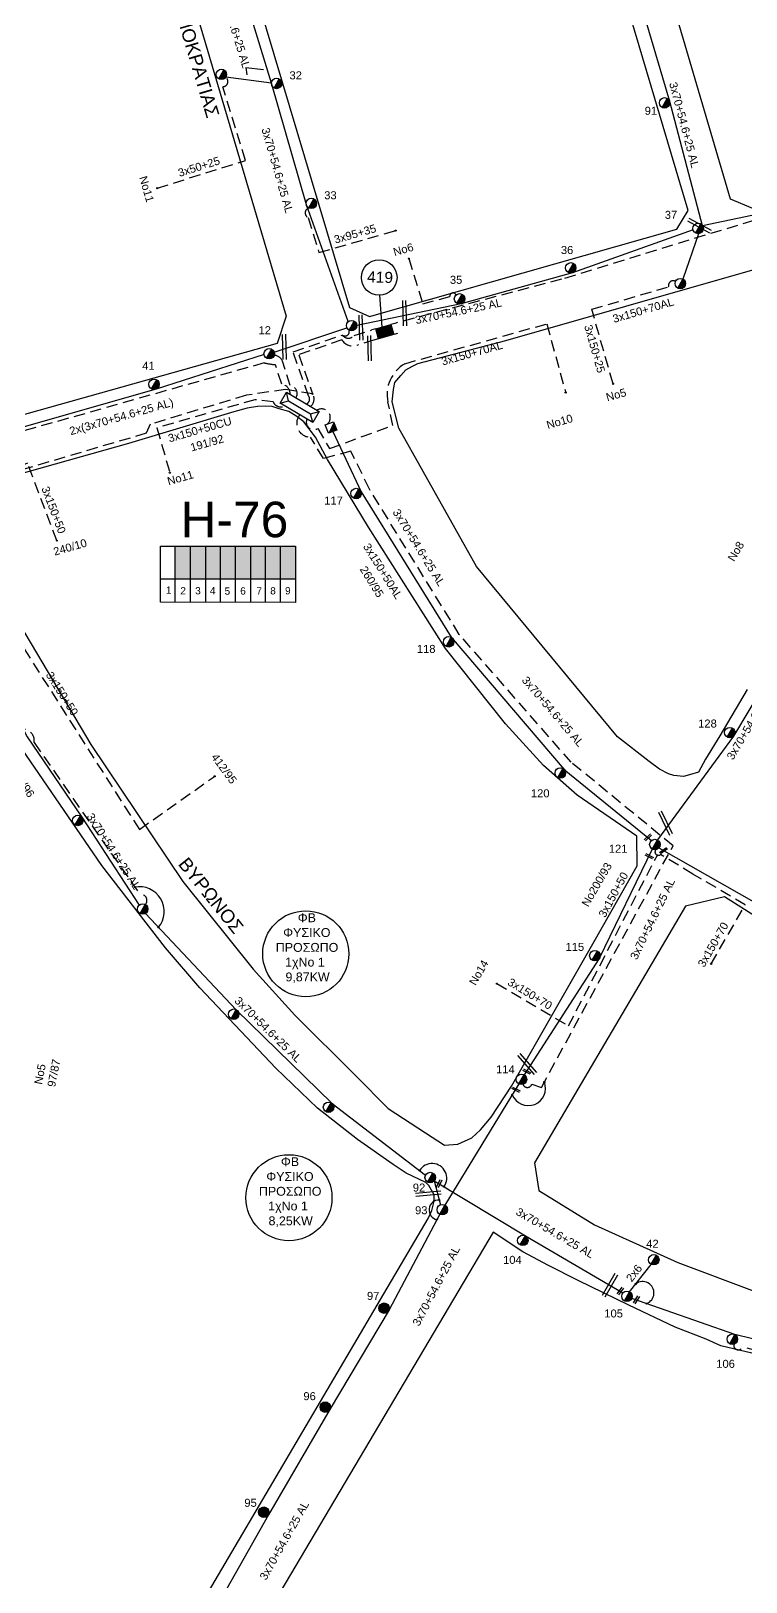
# Model space of a CAD drawing. Header units: millimetres. Extents: x 1421 to 10994, y 848 to 1896.
# Drawn here: x 10147.1 to 10307.8, y 1371.5 to 1720.4 of the extents above; entities that cross this region are included whole.
import ezdxf
from ezdxf.enums import TextEntityAlignment as Align

# ---------------------------------------------------------------- set-up
doc = ezdxf.new("R2010")
doc.units = ezdxf.units.MM
doc.linetypes.add('DASHED', pattern=[19.05, 12.7, -6.35])
for name, color, linetype, lineweight in [('.15AL', 7, 'DASHED', 30), ('2x6', 7, 'SYN_LINE', 30), ('3x150+25', 7, 'Continuous', 30), ('3x150+50', 7, 'Continuous', 30), ('3x150+70', 7, 'Continuous', 30), ('3x150+70AL', 7, 'DASHED', 30), ('3x50+25', 7, 'Continuous', 30), ('3x70+54.6+25 AL', 7, 'SYN_LINE', 30), ('3x95+35', 7, 'Continuous', 30), ('Άγνωστα', 7, 'Continuous', 30), ('Καλώδια ΧΤ   3x150+50CU', 7, 'DASHED', 30), ('Καλώδια ΧΤ   3x150AL+50CU', 7, 'DASHED', 30)]:
    doc.layers.add(name, color=color, linetype=linetype, lineweight=lineweight)
for name, color, linetype in [('3x50+35CU', 7, 'Continuous'), ('Link Box 4 Διευθύνσεων', 7, 'Continuous'), ('Pillar', 7, 'Continuous'), ('Pillar OTE', 7, 'Continuous'), ('TEXT ΚΑΛΩΔΙΩΝ', 7, 'Continuous'), ('ΑΓΝΩΣΤΟ ΥΠΟΓΕΙΟ ΚΑΛΩΔΙΟ', 7, 'DASHED'), ('Επιγραφές - Σχήματα', 7, 'Continuous'), ('Μηχανική τομή', 7, 'Continuous'), ('Πλεκτός Στύλος', 7, 'Continuous'), ('Στύλος Ξύλινος', 7, 'Continuous'), ('Στύλος Ξύλινος @ 1', 7, 'Continuous'), ('Στύλος ΦΜ', 7, 'Continuous'), ('Στύλος ΦΜ @ 1', 7, 'Continuous'), ('Συνδέσεις', 7, 'Continuous'), ('Τομή', 7, 'Continuous'), ('Υποσταθμός πόλεως', 7, 'Continuous'), ('Υπόβαθρο ΔΕΗ', 7, 'Continuous')]:
    doc.layers.add(name, color=color, linetype=linetype)
doc.styles.add('arial', font='arial.ttf', dxfattribs={"height": 3})
doc.styles.get("Standard").update_dxf_attribs({"font": 'arial.ttf', "height": 1.8})
doc.linetypes.add('SYN_LINE', pattern='A,0.5,-0.0001,["/\\/\\/\\/",Standard,S=0.1,R=0,X=0,Y=-0.05],-0.25', length=0.7501)

# ---------------------------------------------------------------- blocks, each defined once
blk = doc.blocks.new('ΥΠΑΡΧΩΝ ΤΣΙΜΕΝΤΕΝΙΟΣ ΣΤΥΛΟΣ')
at = {"layer": 'Στύλος ΦΜ'}
blk.add_hatch(color=7, dxfattribs=at).paths.add_polyline_path([(-1.29, -2.28, 0.574793), (2.62, 0, 0.268822), (1.3, 2.27)])
at = {"layer": 'Στύλος ΦΜ', "color": 7}
blk.add_line((-1.29, -2.28), (1.3, 2.27), dxfattribs=at)
blk.add_circle((0, 0), 2.62, dxfattribs=at)
at = {"layer": 'Στύλος ΦΜ', "flags": 4}
for tag, p in [('ΑΡΙΘΜΟΣ', (-4.68, 8.05)), ('ΤΥΠΟΣ', (-4.91, 3.03))]:
    blk.add_attdef(tag, p, '', height=4, dxfattribs=at)
blk = doc.blocks.new('ΥΠΑΡΧΩΝ ΞΥΛΙΝΟΣ ΣΤΥΛΟΣ')
at = {"layer": 'Στύλος Ξύλινος'}
h = blk.add_hatch(color=7, dxfattribs=at)
h.paths.add_polyline_path([(-2.62, 0, 0.270008), (-1.29, -2.28), (1.3, 2.27, 0.576266)])
h.paths.add_polyline_path([(-1.29, -2.28, 0.574793), (2.62, 0, 0.268822), (1.3, 2.27)])
at = {"layer": 'Στύλος Ξύλινος', "color": 7}
blk.add_line((-1.29, -2.28), (1.3, 2.27), dxfattribs=at)
blk.add_circle((0, 0), 2.62, dxfattribs=at)
at = {"layer": 'Στύλος Ξύλινος', "color": 1, "flags": 4}
for tag, p in [('ΑΡΙΘΜΟΣ', (-4.91, 8.6)), ('ΤΥΠΟΣ', (-4.85, 3.39))]:
    blk.add_attdef(tag, p, '', height=4, dxfattribs=at)
blk = doc.blocks.new('LINK BOX 4 ΑΝΑΧΩΡΗΣΕΩΝ')
at = {"layer": 'Link Box 4 Διευθύνσεων', "ltscale": 40}
blk.add_hatch(color=256, dxfattribs=at).paths.add_polyline_path([(-3.54, 0), (-3.54, -4.67), (3.54, -4.67), (3.54, 0)])
for p, q in [((-3.54, 0), (-5.33, 0)), ((5.33, 0), (3.54, 0)), ((-3.54, -4.67), (-5.33, -4.67)), ((5.33, -4.67), (3.54, -4.67))]:
    blk.add_line(p, q, dxfattribs=at)
blk.add_lwpolyline([(-3.54, -4.67), (-3.54, 0), (3.54, 0), (3.54, -4.67)], close=True, dxfattribs=at)
blk = doc.blocks.new('TETRAGWNOS STYLOS')
at = {"layer": 'Επιγραφές - Σχήματα', "ltscale": 20}
h = blk.add_hatch(color=256, dxfattribs=at)
h.dxf.hatch_style = 1
h.paths.add_polyline_path([(1780.49, 599.68), (1778.49, 597.68), (1780.49, 597.68)])
blk.add_lwpolyline([(1778.49, 599.68), (1780.49, 599.68), (1780.49, 597.68), (1778.49, 597.68)], close=True, dxfattribs=at)
blk = doc.blocks.new('Pillar')
at = {"layer": 'Υποσταθμός πόλεως', "linetype": 'Continuous', "ltscale": 40}
blk.add_lwpolyline([(-8.57, 2.82), (8.57, 2.82), (8.57, -2.82), (-8.57, -2.82)], close=True, dxfattribs=at)
for points in [[(-5.75, 0), (-8.57, 2.82)], [(-8.57, -2.82), (-5.75, 0)], [(-5.75, 0), (5.75, 0)], [(5.75, 0), (8.57, 2.82)], [(8.57, -2.82), (5.75, 0)]]:
    blk.add_lwpolyline(points, dxfattribs=at)
at = {"layer": 'Pillar', "ltscale": 40}
blk.add_attdef('PILLAR', (-5.74, 3.71), '', height=2.52, dxfattribs=at)
blk = doc.blocks.new('_ΣΥΝΔΕΣΗ')
at = {"layer": 'Συνδέσεις', "linetype": 'SYN_LINE', "ltscale": 40}
blk.add_hatch(color=256, dxfattribs=at).paths.add_polyline_path([(0.5, 0, 1), (-0.5, 0, 1)])
at = {"layer": 'Συνδέσεις'}
blk.add_circle((0, 0), 0.5, dxfattribs=at)
blk = doc.blocks.new('ΤΟΜΗ')
at = {"layer": 'Τομή', "ltscale": 40}
for p, q in [((11.3, -0.6), (-11.4, -0.6)), ((11.3, -3.4), (-11.4, -3.4))]:
    blk.add_line(p, q, dxfattribs=at)
blk = doc.blocks.new('ΜΗΧΑΝΙΚΗ ΤΟΜΗ')
at = {"layer": 'Μηχανική τομή', "ltscale": 40}
for p, q in [((-3.8, 1.2), (3.8, 1.2)), ((3.8, -0.3), (-3.8, -0.3))]:
    blk.add_line(p, q, dxfattribs=at)

msp = doc.modelspace()

# ---------------------------------------------------------------- hatches: boundary and pattern name
at = {"layer": 'Καλώδια ΧΤ   3x150AL+50CU', "linetype": 'DASHED', "lineweight": -3, "ltscale": 0.2}
h = msp.add_hatch(color=5, dxfattribs=at)
h.dxf.hatch_style = 1
h.paths.add_polyline_path([(10182.98, 1604.54), (10179.54, 1604.54), (10179.54, 1597.18), (10182.98, 1597.17)])
h = msp.add_hatch(color=27, dxfattribs=at)
h.dxf.hatch_style = 1
h.paths.add_polyline_path([(10182.98, 1597.17), (10186.42, 1597.17), (10186.42, 1604.54), (10182.98, 1604.54)])
h = msp.add_hatch(color=30, dxfattribs=at)
h.dxf.hatch_style = 1
h.paths.add_polyline_path([(10189.71, 1604.54), (10186.42, 1604.54), (10186.42, 1597.17), (10189.71, 1597.17)])
h = msp.add_hatch(color=133, dxfattribs=at)
h.dxf.hatch_style = 1
h.paths.add_polyline_path([(10193.1, 1604.54), (10189.71, 1604.54), (10189.71, 1597.17), (10193.1, 1597.16)])
h = msp.add_hatch(color=2, dxfattribs=at)
h.dxf.hatch_style = 1
h.paths.add_polyline_path([(10193.1, 1597.16), (10196.5, 1597.16), (10196.5, 1604.54), (10193.1, 1604.54)])
h = msp.add_hatch(color=62, dxfattribs=at)
h.dxf.hatch_style = 1
h.paths.add_polyline_path([(10196.44, 1597.16), (10199.83, 1597.16), (10199.83, 1604.54), (10196.44, 1604.54)])
h = msp.add_hatch(color=6, dxfattribs=at)
h.dxf.hatch_style = 1
h.paths.add_polyline_path([(10199.83, 1597.16), (10203.23, 1597.16), (10203.23, 1604.53), (10199.83, 1604.54)])
h = msp.add_hatch(color=1, dxfattribs=at)
h.dxf.hatch_style = 1
h.paths.add_polyline_path([(10203.15, 1597.16), (10206.55, 1597.16), (10206.55, 1604.53), (10203.15, 1604.53)])

# ---------------------------------------------------------------- linework, layer by layer
at = {"layer": '.15AL', "color": 30, "linetype": 'DASHED', "lineweight": -3, "ltscale": 0.2}
msp.add_lwpolyline([(10209.56, 1680.62, 0.6906), (10209.44, 1678.45), (10211.83, 1670.58)], format="xyb", dxfattribs=at)
at = {"lineweight": -3, "ltscale": 0.2}
for centre in [(10208.89, 1512.83), (10205.1, 1457.96)]:
    msp.add_circle(centre, 9.67, dxfattribs=at)
at = {"layer": '2x6', "color": 27, "linetype": 'SYN_LINE', "lineweight": -3, "ltscale": 10}
msp.add_lwpolyline([(10281.64, 1436.8), (10286.5, 1442.97)], dxfattribs=at)
at = {"layer": '3x150+25', "color": 133, "linetype": 'DASHED', "lineweight": -3, "ltscale": 0.2}
msp.add_lwpolyline([(10277.94, 1641.06), (10273.15, 1657.81)], dxfattribs=at)
at = {"layer": '3x150+50', "color": 133, "linetype": 'DASHED', "lineweight": -3, "ltscale": 0.2}
msp.add_lwpolyline([(10205.39, 1638.65, 0.380014), (10203.47, 1640.99), (10202.08, 1645.34, -0.013773), (10199.52, 1645.75), (10118.29, 1622.76, -0.128319), (10117.71, 1620.57), (10127.05, 1601.39, -0.440073), (10129.06, 1597.47), (10130.47, 1571.01), (10137.78, 1571.31), (10143.66, 1562.7, -0.70445), (10147.84, 1560.37), (10171.61, 1526.17, -0.722447), (10172.83, 1523.92, 2.000047)], format="xyb", dxfattribs=at)
at = {"layer": '3x150+50', "color": 2, "linetype": 'DASHED', "lineweight": -3, "ltscale": 0.2}
msp.add_lwpolyline([(10210.4, 1638.8), (10204.34, 1639.77), (10195.53, 1638.48), (10173.94, 1631.95), (10173.04, 1629.94), (10145.28, 1621.76, -0.333753), (10140.23, 1620.43, 0.470962), (10133.91, 1612.27), (10141.28, 1590.47), (10145.57, 1581.44), (10171.48, 1540.8), (10188.39, 1552.73)], format="xyb", dxfattribs=at)
at = {"layer": '3x150+50', "color": 1, "linetype": 'DASHED', "lineweight": -3, "ltscale": 0.2}
msp.add_lwpolyline([(10257.72, 1483.45, 0.746521), (10259.67, 1483.52), (10261.83, 1482.77), (10291.42, 1537.13), (10268.52, 1555.93), (10243.38, 1584.66), (10223.19, 1617.35), (10219.03, 1625.88), (10212.85, 1624.22), (10209.98, 1629.06, -0.641084), (10207.56, 1634.09, -35.456982)], format="xyb", dxfattribs=at)
at = {"layer": '3x150+50', "color": 5, "linetype": 'DASHED', "lineweight": -3, "ltscale": 0.2}
msp.add_lwpolyline([(10213.72, 1631.98, 0.93414), (10211.39, 1635.1, -1.11106)], format="xyb", dxfattribs=at)
at = {"layer": '3x150+50', "color": 62, "linetype": 'DASHED', "lineweight": -3, "ltscale": 0.2}
msp.add_lwpolyline([(10152.92, 1605.78), (10146.35, 1623.19), (10144.74, 1622.52, 0.756663), (10143.17, 1622.03, 13.178533)], format="xyb", dxfattribs=at)
at = {"layer": '3x150+70', "color": 2, "linetype": 'DASHED', "lineweight": -3, "ltscale": 0.2}
for points in [[(10299.99, 1510.57), (10307.65, 1523.86), (10295.89, 1530.76), (10288.61, 1535.17, -0.933636), (10287.55, 1536.26, -17.736516)], [(10251.84, 1506.13), (10267.92, 1496.64), (10287.9, 1535.02, -0.153737)]]:
    msp.add_lwpolyline(points, format="xyb", dxfattribs=at)
at = {"layer": '3x150+70', "color": 27, "linetype": 'DASHED', "lineweight": -3, "ltscale": 0.2}
msp.add_lwpolyline([(10315.46, 1409.59), (10317.89, 1421.51), (10307.01, 1424.38, -0.958737), (10305.1, 1425.01, -5.292185)], format="xyb", dxfattribs=at)
at = {"layer": '3x150+70AL', "color": 133, "linetype": 'DASHED', "lineweight": -3, "ltscale": 0.2}
msp.add_lwpolyline([(10310.15, 1695.51), (10314.14, 1679.14), (10313.19, 1678.93), (10266.36, 1664.57), (10228.88, 1654.64)], dxfattribs=at)
msp.add_lwpolyline([(10273.15, 1657.81), (10290.44, 1662.9, -0.668805), (10291.99, 1664.11, -2.419099)], format="xyb", dxfattribs=at)
at = {"layer": '3x150+70AL', "color": 27, "linetype": 'DASHED', "lineweight": -3, "ltscale": 0.2}
msp.add_lwpolyline([(10209.16, 1633.14, 0.747276), (10211.6, 1631.01), (10214.2, 1626.47), (10228.48, 1631.7), (10227.34, 1636.99, -0.323898), (10231.13, 1645.58), (10263.06, 1654.54), (10267.29, 1639.1)], format="xyb", dxfattribs=at)
at = {"layer": '3x50+25', "color": 30, "linetype": 'DASHED', "lineweight": -3, "ltscale": 0.2}
msp.add_lwpolyline([(10175.51, 1685.07), (10195.3, 1691.3), (10190.24, 1707.88, 0.70794), (10190.91, 1710.01, -1.607388)], format="xyb", dxfattribs=at)
at = {"layer": '3x70+54.6+25 AL', "color": 5, "linetype": 'SYN_LINE', "lineweight": -3, "ltscale": 15}
for points in [[(10339.72, 1687.42), (10318.44, 1680.85), (10298.06, 1676.6), (10290.67, 1704.53), (10282.44, 1732.54), (10274.14, 1759.35), (10265.08, 1790.08), (10255.36, 1823.1), (10245.75, 1854.57), (10244.27, 1859.09)], [(10214.97, 1630.31), (10221.31, 1616.72), (10241.59, 1584.03), (10266.97, 1554.31), (10286.55, 1538.29)], [(10286.76, 1536.39), (10274.83, 1511.74), (10257.95, 1485.6)]]:
    msp.add_lwpolyline(points, dxfattribs=at)
at = {"layer": '3x70+54.6+25 AL', "color": 30, "linetype": 'SYN_LINE', "lineweight": -3, "ltscale": 15}
for points in [[(10218.43, 1655.06), (10209.01, 1681.34), (10201.16, 1708.71), (10192.59, 1736.88), (10183.32, 1768.58), (10173.17, 1799.99), (10164.88, 1834.05)], [(10201.79, 1648.17), (10218.11, 1653.67)]]:
    msp.add_lwpolyline(points, dxfattribs=at)
at = {"layer": '3x70+54.6+25 AL', "color": 30, "linetype": 'SYN_LINE', "lineweight": -3, "ltscale": 10}
msp.add_lwpolyline([(10201.16, 1708.71), (10190.91, 1710.01)], dxfattribs=at)
at = {"layer": '3x70+54.6+25 AL', "color": 133, "linetype": 'SYN_LINE', "lineweight": -3, "ltscale": 15}
for points in [[(10295.91, 1675.69), (10268.8, 1666.02), (10243.83, 1659.04), (10220.36, 1654.19)], [(10127.32, 1598.06), (10146.25, 1561.62), (10158.56, 1543.57), (10171.44, 1523.76)], [(10172.86, 1521.89), (10193.27, 1500.26), (10214.82, 1479.15), (10235.8, 1463.05)], [(10237.77, 1461.77), (10258.24, 1449.38), (10280.16, 1436.54)]]:
    msp.add_lwpolyline(points, dxfattribs=at)
at = {"layer": '3x70+54.6+25 AL', "color": 133, "linetype": 'SYN_LINE', "lineweight": -3, "ltscale": 10}
msp.add_lwpolyline([(10297.14, 1674.83), (10293.64, 1664.62)], dxfattribs=at)
at = {"layer": '3x70+54.6+25 AL', "color": 6, "linetype": 'SYN_LINE', "lineweight": -3, "ltscale": 15}
msp.add_lwpolyline([(10361.03, 1659.55), (10348.54, 1635.99), (10335.56, 1613.52), (10319.68, 1586.39), (10305.02, 1561.77), (10287.93, 1538.44)], dxfattribs=at)
at = {"layer": '3x70+54.6+25 AL', "color": 62, "linetype": 'SYN_LINE', "lineweight": -3, "ltscale": 15}
msp.add_lwpolyline([(10199.5, 1647.68), (10175.28, 1639.87), (10145.06, 1631.21), (10114.44, 1623.67), (10114.44, 1623.67)], dxfattribs=at)
at = {"layer": '3x70+54.6+25 AL', "color": 2, "linetype": 'SYN_LINE', "lineweight": -3, "ltscale": 15}
msp.add_lwpolyline([(10288.22, 1536.63), (10313.36, 1522.31), (10339.49, 1513.17), (10365.98, 1508.88), (10388.84, 1507.54), (10418.35, 1507.81), (10440.88, 1508.55)], dxfattribs=at)
at = {"layer": '3x70+54.6+25 AL', "color": 1, "linetype": 'SYN_LINE', "lineweight": -3, "ltscale": 15}
for points in [[(10256.78, 1483.55), (10240.14, 1456.29)], [(10238.98, 1454.24), (10227.62, 1432.75), (10214.37, 1410.43), (10200.47, 1386.65), (10186.47, 1361.81), (10174.36, 1339.81), (10159.17, 1318.74)]]:
    msp.add_lwpolyline(points, dxfattribs=at)
at = {"layer": '3x70+54.6+25 AL', "color": 85, "linetype": 'SYN_LINE', "lineweight": -3, "ltscale": 15}
msp.add_lwpolyline([(10237.77, 1461.77), (10239.15, 1456.37)], dxfattribs=at)
at = {"layer": '3x70+54.6+25 AL', "color": 27, "linetype": 'SYN_LINE', "lineweight": -3, "ltscale": 15}
msp.add_lwpolyline([(10466.63, 1422.1), (10443.68, 1418.8), (10418.6, 1416.63), (10390.63, 1415.48), (10360.24, 1416.72), (10330.03, 1421.11), (10305.33, 1427.15), (10282.14, 1435.31)], dxfattribs=at)
at = {"layer": '3x95+35', "color": 30, "linetype": 'DASHED', "lineweight": -3, "ltscale": 0.2}
msp.add_lwpolyline([(10211.83, 1670.58), (10229.08, 1675.53)], dxfattribs=at)
at = {"layer": 'Pillar OTE', "lineweight": -3, "ltscale": 40}
for points in [[(10176.21, 1591.9), (10176.21, 1604.54), (10206.54, 1604.53), (10206.54, 1591.87), (10176.21, 1591.9)], [(10179.54, 1591.89), (10179.54, 1604.54)], [(10182.98, 1591.89), (10182.98, 1604.54)], [(10186.42, 1591.89), (10186.42, 1604.54)], [(10189.71, 1591.88), (10189.71, 1604.54)], [(10193.1, 1591.88), (10193.1, 1604.54)], [(10196.5, 1591.88), (10196.5, 1604.54)], [(10199.83, 1591.87), (10199.83, 1604.54)], [(10203.22, 1591.87), (10203.22, 1604.53)], [(10176.21, 1597.18), (10206.54, 1597.15)]]:
    msp.add_lwpolyline(points, dxfattribs=at)
at = {"layer": 'ΑΓΝΩΣΤΟ ΥΠΟΓΕΙΟ ΚΑΛΩΔΙΟ', "color": 206, "linetype": 'DASHED', "lineweight": -3, "ltscale": 0.2}
msp.add_lwpolyline([(10232.03, 1669.23), (10235.17, 1659.05), (10241.23, 1660.71, -0.826272), (10242.67, 1661.05, 5.547815)], format="xyb", dxfattribs=at)
at = {"layer": 'ΑΓΝΩΣΤΟ ΥΠΟΓΕΙΟ ΚΑΛΩΔΙΟ', "color": 30, "linetype": 'DASHED', "lineweight": -3, "ltscale": 0.2}
for points in [[(10208.98, 1636.53, 0.510818), (10209.51, 1638.34), (10206.04, 1648.22), (10217.08, 1652.03, 0.779321), (10218.6, 1653.13, -3.217996)], [(10217.08, 1652.03, 0.496709), (10219.76, 1651.94), (10223.75, 1653.18)]]:
    msp.add_lwpolyline(points, format="xyb", dxfattribs=at)
at = {"layer": 'ΑΓΝΩΣΤΟ ΥΠΟΓΕΙΟ ΚΑΛΩΔΙΟ', "color": 2, "linetype": 'DASHED', "lineweight": -3, "ltscale": 0.2}
msp.add_lwpolyline([(10224.39, 1650.94), (10220.37, 1649.67, -0.324979), (10216.99, 1650.94), (10207.32, 1647.6), (10210.4, 1638.8, -0.382242), (10209.96, 1635.95)], format="xyb", dxfattribs=at)
at = {"layer": 'Καλώδια ΧΤ   3x150+50CU', "color": 62, "linetype": 'DASHED', "lineweight": -3, "ltscale": 0.2}
msp.add_lwpolyline([(10206.66, 1637.9, 0.562358), (10205.35, 1640.66), (10203.65, 1646.14, 0.287063), (10201.8, 1647.48, 1.00841)], format="xyb", dxfattribs=at)
at = {"layer": 'Καλώδια ΧΤ   3x150+50CU', "color": 6, "linetype": 'DASHED', "lineweight": -3, "ltscale": 0.2}
msp.add_lwpolyline([(10204.22, 1636.07, -0.433433), (10201.56, 1636.98), (10197.43, 1637.47), (10175.42, 1631.15), (10178.33, 1621.06)], format="xyb", dxfattribs=at)
at = {"layer": 'Υπόβαθρο ΔΕΗ', "lineweight": -3, "ltscale": 0.1}
for points in [[(10158.97, 1857.43), (10166, 1835.15), (10181.29, 1783.79), (10218.7, 1658.21), (10223.17, 1656.16), (10292.25, 1675.84), (10294.84, 1680.05), (10241.99, 1857.77)], [(10252.87, 1857.49), (10304.26, 1682.68), (10309.31, 1680.56), (10339.9, 1688.96)], [(10195.44, 1712.19), (10195.6, 1710.53)], [(10195.44, 1712.19), (10199.42, 1711.74)], [(10308.08, 1572.27), (10301.96, 1561.84), (10298.72, 1556.63), (10297.17, 1553.71), (10295.09, 1553.08), (10293.77, 1552.71), (10291.59, 1552.95), (10290.39, 1553.35), (10288.39, 1554.4), (10286.02, 1556.09), (10278.97, 1561.65), (10247.27, 1599.94), (10235.3, 1621.33), (10229.76, 1631.06), (10228.33, 1636.99), (10228.61, 1639.76), (10228.92, 1641.37), (10230.22, 1642.92), (10231.36, 1644.18), (10232.84, 1645.04), (10234.04, 1645.66), (10253.87, 1650.81), (10307.76, 1666.21), (10346.25, 1677.09)], [(10142.12, 1591.02), (10160.58, 1559.92), (10181.26, 1529.06), (10197.04, 1509.38), (10206.41, 1498.99), (10220.11, 1485.35), (10227.43, 1478.06), (10235.82, 1472.57), (10240.07, 1469.79), (10243.07, 1470.03), (10246.18, 1471.4), (10248.15, 1473.24), (10250.58, 1476.08), (10255.1, 1483.04), (10273.39, 1515.07), (10283.39, 1532.6), (10283.29, 1539.31), (10269.85, 1548.49), (10262.32, 1555.2), (10253.77, 1564.55), (10240.32, 1581.48), (10223.01, 1608.77), (10213.75, 1624.02), (10211.09, 1629.02), (10208.45, 1632.51), (10206.86, 1633.7), (10205.1, 1634.8), (10202.88, 1635.46), (10201.3, 1635.92), (10199.93, 1636.06), (10198.05, 1635.96), (10195.73, 1635.61), (10192.71, 1634.75), (10169.04, 1627.66), (10141.91, 1619.95)], [(10134.55, 1280.18), (10236.4, 1453.26), (10237.2, 1455.11), (10237.59, 1456.57), (10237.72, 1457.6), (10237.72, 1458.64), (10236.57, 1460.73), (10235.86, 1461.36), (10235.86, 1461.36), (10231.42, 1463.51), (10228.51, 1465.46), (10220.48, 1471.03), (10211.51, 1478.13), (10202.14, 1487.12), (10202.14, 1487.12), (10185.06, 1505.18), (10177.33, 1514.19), (10177.33, 1514.19), (10163.08, 1532.72), (10163.08, 1532.72), (10163.08, 1532.72), (10141.41, 1564.35)], [(10310.55, 1520.84), (10302.98, 1525.67), (10294.22, 1523.54), (10260.26, 1465.8), (10261.25, 1459.55), (10273.77, 1451.88), (10292.53, 1443.36), (10310.24, 1436.72)], [(10309.13, 1422.99), (10302.13, 1424.61), (10298.86, 1426.17), (10291.88, 1428.85), (10281.51, 1433.79), (10270.11, 1439.34), (10263.45, 1442.72), (10257.65, 1445.77), (10251, 1450.23), (10184.27, 1337.32)]]:
    msp.add_lwpolyline(points, dxfattribs=at)
msp.add_lwpolyline([(10080.04, 1808.99), (10149.07, 1829.11), (10153.54, 1826.49), (10172.4, 1764.75), (10204.45, 1656.29), (10202.48, 1650.09), (10132.55, 1630.48), (10128.05, 1634.51), (10079.09, 1804.46)], close=True, dxfattribs=at)
at = {"layer": 'Υπόβαθρο ΔΕΗ', "lineweight": -3}
msp.add_lwpolyline([(10226.04, 1653.83), (10225.51, 1660.96)], dxfattribs=at)
msp.add_circle((10225.39, 1664.96), 4, dxfattribs=at)
for centre, radius, start, end in [((10171.48, 1522.34), 5.59, 320.5352, 100.5546), ((10258.88, 1482.57), 3.89, 202.2858, 21.4938), ((10237.28, 1462.36), 3.28, 324.2376, 148.8159), ((10238.84, 1455.2), 2.24, 89.0961, 256.8595), ((10284.58, 1436.54), 2.55, 290.135, 127.4122)]:
    msp.add_arc(centre, radius, start, end, dxfattribs=at)

# ---------------------------------------------------------------- block references
at = {"layer": 'Link Box 4 Διευθύνσεων', "lineweight": -3, "xscale": 0.4999999999999998, "yscale": 0.4999999999999998, "zscale": 0.4999999999999998, "rotation": 15.8997590047028}
msp.add_blockref('LINK BOX 4 ΑΝΑΧΩΡΗΣΕΩΝ', (10226.32, 1653.91), dxfattribs=at)
at = {"layer": 'Μηχανική τομή', "lineweight": -3}
for p, xscale, yscale, zscale, rotation in [((10285.86, 1538.92), 0.2499999999999678, 0.2499999999999678, 0.2499999999999678, 42.58166919769405), ((10286.03, 1534.67), 0.2499999999999677, 0.2499999999999677, 0.2499999999999677, 332.7122726672593), ((10289.34, 1535.94), 0.2499999999999678, 0.2499999999999678, 0.2499999999999678, 34.26058711338988), ((10258.51, 1486.23), 0.2499999999999677, 0.2499999999999677, 0.2499999999999677, 332.7122726672593), ((10256.07, 1482.15), 0.2499999999999677, 0.2499999999999677, 0.2499999999999677, 332.7122726672593), ((10238.95, 1461.05), 0.2499999999999677, 0.2499999999999677, 0.2499999999999677, 64.11211651735296), ((10279.67, 1436.89), 0.2499999999999677, 0.2499999999999677, 0.2499999999999677, 52.3459720194521), ((10283.28, 1434.95), 0.2499999999999677, 0.2499999999999677, 0.2499999999999677, 57.70694174650547)]:
    msp.add_blockref('ΜΗΧΑΝΙΚΗ ΤΟΜΗ', p, dxfattribs=dict(at, xscale=xscale, yscale=yscale, zscale=zscale, rotation=rotation))
at = {"layer": 'Πλεκτός Στύλος', "color": 206, "linetype": 'Continuous', "lineweight": -3, "ltscale": 0.2, "rotation": 19.96531428415703}
msp.add_blockref('TETRAGWNOS STYLOS', (8746.43, 460.91), dxfattribs=at)
at = {"layer": 'Στύλος Ξύλινος @ 1', "lineweight": -3, "ltscale": 40}
ref = msp.add_blockref('ΥΠΑΡΧΩΝ ΞΥΛΙΝΟΣ ΣΤΥΛΟΣ', (10226.5, 1433.11), dxfattribs=dict(at, xscale=0.4499999999998181, yscale=0.4499999999998181, zscale=0.4499999999998181))
ref.add_attrib('ΑΡΙΘΜΟΣ', '97', (10222.63, 1434.97), dxfattribs={"layer": 'Στύλος Ξύλινος', "height": 1.8, "flags": 4})
ref = msp.add_blockref('ΥΠΑΡΧΩΝ ΞΥΛΙΝΟΣ ΣΤΥΛΟΣ', (10213.26, 1410.85), dxfattribs=dict(at, xscale=0.4499999999998181, yscale=0.4499999999998181, zscale=0.4499999999998181))
ref.add_attrib('ΑΡΙΘΜΟΣ', '96', (10208.34, 1412.42), dxfattribs={"layer": 'Στύλος Ξύλινος', "height": 1.8, "flags": 4})
ref = msp.add_blockref('ΥΠΑΡΧΩΝ ΞΥΛΙΝΟΣ ΣΤΥΛΟΣ', (10199.43, 1387.21), dxfattribs=dict(at, xscale=0.4499999999998181, yscale=0.4499999999998181, zscale=0.4499999999998181))
ref.add_attrib('ΑΡΙΘΜΟΣ', '95', (10195.07, 1388.43), dxfattribs={"layer": 'Στύλος Ξύλινος', "height": 1.8, "flags": 4})
at = {"layer": 'Στύλος ΦΜ @ 1', "color": 1, "lineweight": -3, "ltscale": 40, "xscale": 0.4499999999998181, "yscale": 0.4499999999998181, "zscale": 0.4499999999998181}
for p in [(10189.92, 1710.66), (10293.06, 1663.6), (10219.18, 1654.15), (10157.64, 1542.83), (10172.24, 1522.9), (10192.69, 1499.24), (10214, 1478.3)]:
    msp.add_blockref('ΥΠΑΡΧΩΝ ΤΣΙΜΕΝΤΕΝΙΟΣ ΣΤΥΛΟΣ', p, dxfattribs=at)
at = {"layer": 'Στύλος ΦΜ @ 1', "color": 1, "lineweight": -3, "ltscale": 40}
ref = msp.add_blockref('ΥΠΑΡΧΩΝ ΤΣΙΜΕΝΤΕΝΙΟΣ ΣΤΥΛΟΣ', (10202.33, 1708.62), dxfattribs=dict(at, xscale=0.4499999999998181, yscale=0.4499999999998181, zscale=0.4499999999998181))
ref.add_attrib('ΑΡΙΘΜΟΣ', '32', (10205.22, 1709.55), dxfattribs={"layer": 'Στύλος ΦΜ', "height": 1.8, "flags": 4})
ref = msp.add_blockref('ΥΠΑΡΧΩΝ ΤΣΙΜΕΝΤΕΝΙΟΣ ΣΤΥΛΟΣ', (10289.52, 1704.25), dxfattribs=dict(at, xscale=0.4499999999998181, yscale=0.4499999999998181, zscale=0.4499999999998181))
ref.add_attrib('ΑΡΙΘΜΟΣ', '91', (10285.04, 1701.58), dxfattribs={"layer": 'Στύλος ΦΜ', "height": 1.8, "flags": 4})
ref = msp.add_blockref('ΥΠΑΡΧΩΝ ΤΣΙΜΕΝΤΕΝΙΟΣ ΣΤΥΛΟΣ', (10210.14, 1681.64), dxfattribs=dict(at, xscale=0.4499999999998181, yscale=0.4499999999998181, zscale=0.4499999999998181))
ref.add_attrib('ΑΡΙΘΜΟΣ', '33', (10213.03, 1682.57), dxfattribs={"layer": 'Στύλος ΦΜ', "height": 1.8, "flags": 4})
ref = msp.add_blockref('ΥΠΑΡΧΩΝ ΤΣΙΜΕΝΤΕΝΙΟΣ ΣΤΥΛΟΣ', (10297.05, 1676), dxfattribs=dict(at, xscale=0.4499999999998181, yscale=0.4499999999998181, zscale=0.4499999999998181))
ref.add_attrib('ΑΡΙΘΜΟΣ', '37', (10289.56, 1678.17), dxfattribs={"layer": 'Στύλος ΦΜ', "height": 1.8, "flags": 4})
ref = msp.add_blockref('ΥΠΑΡΧΩΝ ΤΣΙΜΕΝΤΕΝΙΟΣ ΣΤΥΛΟΣ', (10268.43, 1667.14), dxfattribs=dict(at, xscale=0.4499999999998181, yscale=0.4499999999998181, zscale=0.4499999999998181))
ref.add_attrib('ΑΡΙΘΜΟΣ', '36', (10266.21, 1670.25), dxfattribs={"layer": 'Στύλος ΦΜ', "height": 1.8, "flags": 4})
ref = msp.add_blockref('ΥΠΑΡΧΩΝ ΤΣΙΜΕΝΤΕΝΙΟΣ ΣΤΥΛΟΣ', (10243.44, 1660.16), dxfattribs=dict(at, xscale=0.4499999999998181, yscale=0.4499999999998181, zscale=0.4499999999998181))
ref.add_attrib('ΑΡΙΘΜΟΣ', '35', (10241.27, 1663.55), dxfattribs={"layer": 'Στύλος ΦΜ', "height": 1.8, "flags": 4})
ref = msp.add_blockref('ΥΠΑΡΧΩΝ ΤΣΙΜΕΝΤΕΝΙΟΣ ΣΤΥΛΟΣ', (10200.67, 1647.82), dxfattribs=dict(at, xscale=0.4499999999998181, yscale=0.4499999999998181, zscale=0.4499999999998181))
ref.add_attrib('ΑΡΙΘΜΟΣ', '12', (10198.26, 1652.21), dxfattribs={"layer": 'Στύλος ΦΜ', "height": 1.8, "flags": 4})
ref = msp.add_blockref('ΥΠΑΡΧΩΝ ΤΣΙΜΕΝΤΕΝΙΟΣ ΣΤΥΛΟΣ', (10174.79, 1640.94), dxfattribs=dict(at, xscale=0.4499999999998181, yscale=0.4499999999998181, zscale=0.4499999999998181))
ref.add_attrib('ΑΡΙΘΜΟΣ', '41', (10172.13, 1644.2), dxfattribs={"layer": 'Στύλος ΦΜ', "height": 1.8, "flags": 4})
ref = msp.add_blockref('ΥΠΑΡΧΩΝ ΤΣΙΜΕΝΤΕΝΙΟΣ ΣΤΥΛΟΣ', (10220.19, 1616.37), dxfattribs=dict(at, xscale=0.4499999999998181, yscale=0.4499999999998181, zscale=0.4499999999998181))
ref.add_attrib('ΑΡΙΘΜΟΣ', '117', (10213.02, 1613.88), dxfattribs={"layer": 'Στύλος ΦΜ', "height": 1.8, "flags": 4})
ref = msp.add_blockref('ΥΠΑΡΧΩΝ ΤΣΙΜΕΝΤΕΝΙΟΣ ΣΤΥΛΟΣ', (10241, 1583.01), dxfattribs=dict(at, xscale=0.4499999999998181, yscale=0.4499999999998181, zscale=0.4499999999998181))
ref.add_attrib('ΑΡΙΘΜΟΣ', '118', (10233.84, 1580.52), dxfattribs={"layer": 'Στύλος ΦΜ', "height": 1.8, "flags": 4})
ref = msp.add_blockref('ΥΠΑΡΧΩΝ ΤΣΙΜΕΝΤΕΝΙΟΣ ΣΤΥΛΟΣ', (10304.18, 1562.59), dxfattribs=dict(at, xscale=0.4499999999998181, yscale=0.4499999999998181, zscale=0.4499999999998181))
ref.add_attrib('ΑΡΙΘΜΟΣ', '128', (10297.06, 1563.73), dxfattribs={"layer": 'Στύλος ΦΜ', "height": 1.8, "flags": 4})
ref = msp.add_blockref('ΥΠΑΡΧΩΝ ΤΣΙΜΕΝΤΕΝΙΟΣ ΣΤΥΛΟΣ', (10266.1, 1553.51), dxfattribs=dict(at, xscale=0.4499999999998181, yscale=0.4499999999998181, zscale=0.4499999999998181))
ref.add_attrib('ΑΡΙΘΜΟΣ', '120', (10259.47, 1548.03), dxfattribs={"layer": 'Στύλος ΦΜ', "height": 1.8, "flags": 4})
ref = msp.add_blockref('ΥΠΑΡΧΩΝ ΤΣΙΜΕΝΤΕΝΙΟΣ ΣΤΥΛΟΣ', (10287.34, 1537.41), dxfattribs=dict(at, xscale=0.4499999999998181, yscale=0.4499999999998181, zscale=0.4499999999998181))
ref.add_attrib('ΑΡΙΘΜΟΣ', '121', (10276.98, 1535.57), dxfattribs={"layer": 'Στύλος ΦΜ', "height": 1.8, "flags": 4})
ref = msp.add_blockref('ΥΠΑΡΧΩΝ ΤΣΙΜΕΝΤΕΝΙΟΣ ΣΤΥΛΟΣ', (10273.86, 1512.4), dxfattribs=dict(at, xscale=0.4499999999998181, yscale=0.4499999999998181, zscale=0.4499999999998181))
ref.add_attrib('ΑΡΙΘΜΟΣ', '115', (10267.25, 1513.48), dxfattribs={"layer": 'Στύλος ΦΜ', "height": 1.8, "flags": 4})
ref = msp.add_blockref('ΥΠΑΡΧΩΝ ΤΣΙΜΕΝΤΕΝΙΟΣ ΣΤΥΛΟΣ', (10257.36, 1484.58), dxfattribs=dict(at, xscale=0.4499999999998181, yscale=0.4499999999998181, zscale=0.4499999999998181))
ref.add_attrib('ΑΡΙΘΜΟΣ', '114', (10251.65, 1485.94), dxfattribs={"layer": 'Στύλος ΦΜ', "height": 1.8, "flags": 4})
ref = msp.add_blockref('ΥΠΑΡΧΩΝ ΤΣΙΜΕΝΤΕΝΙΟΣ ΣΤΥΛΟΣ', (10236.85, 1462.5), dxfattribs=dict(at, xscale=0.4499999999998181, yscale=0.4499999999998181, zscale=0.4499999999998181))
ref.add_attrib('ΑΡΙΘΜΟΣ', '92', (10232.94, 1459.34), dxfattribs={"layer": 'Στύλος ΦΜ', "height": 1.8, "flags": 4})
ref = msp.add_blockref('ΥΠΑΡΧΩΝ ΤΣΙΜΕΝΤΕΝΙΟΣ ΣΤΥΛΟΣ', (10239.56, 1455.26), dxfattribs=dict(at, xscale=0.4499999999998181, yscale=0.4499999999998181, zscale=0.4499999999998181))
ref.add_attrib('ΑΡΙΘΜΟΣ', '93', (10233.44, 1454.24), dxfattribs={"layer": 'Στύλος ΦΜ', "height": 1.8, "flags": 4})
ref = msp.add_blockref('ΥΠΑΡΧΩΝ ΤΣΙΜΕΝΤΕΝΙΟΣ ΣΤΥΛΟΣ', (10257.65, 1448.36), dxfattribs=dict(at, xscale=0.4499999999998181, yscale=0.4499999999998181, zscale=0.4499999999998181))
ref.add_attrib('ΑΡΙΘΜΟΣ', '104', (10253.22, 1443.08), dxfattribs={"layer": 'Στύλος ΦΜ', "height": 1.8, "flags": 4})
ref = msp.add_blockref('ΥΠΑΡΧΩΝ ΤΣΙΜΕΝΤΕΝΙΟΣ ΣΤΥΛΟΣ', (10287.09, 1444), dxfattribs=dict(at, xscale=0.4499999999998181, yscale=0.4499999999998181, zscale=0.4499999999998181))
ref.add_attrib('ΑΡΙΘΜΟΣ', '42', (10285.39, 1446.7), dxfattribs={"layer": 'Στύλος ΦΜ', "height": 1.8, "flags": 4})
ref = msp.add_blockref('ΥΠΑΡΧΩΝ ΤΣΙΜΕΝΤΕΝΙΟΣ ΣΤΥΛΟΣ', (10281.06, 1435.78), dxfattribs=dict(at, xscale=0.4499999999998181, yscale=0.4499999999998181, zscale=0.4499999999998181))
ref.add_attrib('ΑΡΙΘΜΟΣ', '105', (10275.97, 1431.02), dxfattribs={"layer": 'Στύλος ΦΜ', "height": 1.8, "flags": 4})
ref = msp.add_blockref('ΥΠΑΡΧΩΝ ΤΣΙΜΕΝΤΕΝΙΟΣ ΣΤΥΛΟΣ', (10304.75, 1426.13), dxfattribs=dict(at, xscale=0.4499999999998181, yscale=0.4499999999998181, zscale=0.4499999999998181))
ref.add_attrib('ΑΡΙΘΜΟΣ', '106', (10301.13, 1419.69), dxfattribs={"layer": 'Στύλος ΦΜ', "height": 1.8, "flags": 4})
at = {"layer": 'Συνδέσεις', "lineweight": -3, "xscale": 0.25, "yscale": 0.25, "zscale": 0.25}
for p in [(10175.52, 1685.07), (10229.08, 1675.53), (10232.03, 1669.23), (10277.94, 1641.06), (10210.41, 1638.8), (10267.29, 1639.11), (10178.33, 1621.06), (10152.92, 1605.79), (10188.4, 1552.74), (10287.91, 1535), (10170.45, 1527.84), (10175.79, 1518.78), (10299.99, 1510.54), (10251.84, 1506.1)]:
    msp.add_blockref('_ΣΥΝΔΕΣΗ', p, dxfattribs=at)
at = {"layer": 'Συνδέσεις', "lineweight": -3, "xscale": 0.25, "yscale": 0.25, "zscale": 0.25, "rotation": 19.7859342955034}
for p in [(10262.49, 1483.99), (10255.28, 1481.09), (10234.48, 1464.07), (10239.95, 1460.45), (10238.88, 1457.44), (10238.33, 1453.02), (10283.03, 1438.56), (10285.45, 1434.14)]:
    msp.add_blockref('_ΣΥΝΔΕΣΗ', p, dxfattribs=at)
at = {"layer": 'Τομή', "lineweight": -3}
for p, xscale, yscale, zscale, rotation in [((10297.63, 1677.03), 0.2499999999999998, 0.2499999999999998, 0.2499999999999998, 331.4996781760472), ((10231.63, 1656.94), 0.2499999999999999, 0.2499999999999999, 0.2499999999999999, 271.6078878842207), ((10221.82, 1653.69), 0.2499999999999999, 0.2499999999999999, 0.2499999999999999, 271.6078878842207), ((10204.6, 1649.35), 0.2499999999999999, 0.2499999999999999, 0.2499999999999999, 271.6078878842207), ((10223.73, 1649.04), 0.2499999999999999, 0.2499999999999999, 0.2499999999999999, 271.6078878842207), ((10290.21, 1542.39), 0.2499999999999998, 0.2499999999999998, 0.2499999999999998, 295.7820507555443), ((10259.04, 1488.36), 0.2499999999999998, 0.2499999999999998, 0.2499999999999998, 311.5961163734705), ((10236.39, 1459.33), 0.2499999999999998, 0.2499999999999998, 0.2499999999999998, 5.347134801832714), ((10277.72, 1438.06), 0.2499999999999998, 0.2499999999999998, 0.2499999999999998, 240.6115070724809)]:
    msp.add_blockref('ΤΟΜΗ', p, dxfattribs=dict(at, xscale=xscale, yscale=yscale, zscale=zscale, rotation=rotation))
at = {"layer": 'Υπόβαθρο ΔΕΗ', "color": 206, "linetype": 'Continuous', "lineweight": -3, "ltscale": 0.2, "xscale": 0.5, "yscale": 0.5, "rotation": 329.3468559683329}
msp.add_blockref('Pillar', (10207.5, 1635.76), dxfattribs=at)

# ---------------------------------------------------------------- texts
at = {"lineweight": -3, "ltscale": 30, "char_height": 1.63, "width": 11.2573, "attachment_point": 1}
for s, insert in [('1', (10177.45, 1595.46)), ('2', (10180.69, 1595.32)), ('3', (10184.02, 1595.32)), ('4', (10187.33, 1595.32)), ('5', (10190.63, 1595.24)), ('6', (10194.15, 1595.27)), ('7', (10197.78, 1595.27)), ('8', (10200.89, 1595.3)), ('9', (10204.22, 1595.32))]:
    msp.add_mtext(s, dxfattribs=dict(at, insert=insert))
at = {"layer": '3x50+35CU', "lineweight": -3, "ltscale": 15, "style": 'arial'}
for s, rotation, p in [('3x70+54.6+25 AL', 286.917, (10192.7, 1721.62)), ('3x70+54.6+25 AL', 286.0021, (10202.51, 1689.06)), ('3x50+25', 17.474, (10184.87, 1689.9))]:
    msp.add_text(s, height=1.8, rotation=rotation, dxfattribs=at).set_placement(p, align=Align.MIDDLE_CENTER)
at = {"layer": 'TEXT ΚΑΛΩΔΙΩΝ', "lineweight": -3, "ltscale": 15, "style": 'arial'}
for s, rotation, p in [('3x70+54.6+25 AL', 284.832, (10293.92, 1699.29)), ('3x95+35', 16.0093, (10219.96, 1674.78)), ('3x70+54.6+25 AL', 11.697, (10243.22, 1657.37)), ('3x150+70AL', 16.3952, (10284.72, 1657.61)), ('3x150+25', 285.9376, (10273.82, 1648.94)), ('3x150+70AL', 15.6834, (10246.24, 1647.95)), ('2x(3x70+54.6+25 AL)', 15.991, (10167.45, 1633.68)), ('3x150+50CU', 16.038, (10185.08, 1630.76)), ('3x150+50', 290.666, (10152.24, 1612.68)), ('3x70+54.6+25 AL', 301.8062, (10234.31, 1604.23)), ('3x150+50AL', 301.8769, (10226.19, 1598.92)), ('3x150+50', 302.5165, (10154.12, 1571.38)), ('3x70+54.6+25 AL', 310.4968, (10264.43, 1567.35)), ('3x70+54.6+25 AL', 59.2227, (10309.2, 1565.27)), ('3x70+54.6+25 AL', 303.0326, (10165.7, 1535.89)), ('3x150+70', 60.0139, (10300.41, 1514.9)), ('3x150+70', 328.5295, (10259.28, 1503.83)), ('3x70+54.6+25 AL', 315.5802, (10200.42, 1495.78)), ('3x70+54.6+25 AL', 329.634, (10264.92, 1450.04)), ('3x70+54.6+25 AL', 62.1397, (10238.19, 1438.11)), ('2x6', 51.771, (10282.66, 1441)), ('3x70+54.6+25 AL', 60.5971, (10204.05, 1380.86))]:
    msp.add_text(s, height=1.8, rotation=rotation, dxfattribs=at).set_placement(p, align=Align.MIDDLE_CENTER)
at = {"layer": 'TEXT ΚΑΛΩΔΙΩΝ', "lineweight": -3, "ltscale": 0.2, "style": 'arial'}
for s, rotation, p in [('3x150+50', 61.6006, (10278, 1526.12)), ('  3x70+54.6+25 AL', 64.1776, (10286.5, 1520.04))]:
    msp.add_text(s, height=1.8, rotation=rotation, dxfattribs=at).set_placement(p, align=Align.MIDDLE_CENTER)
at = {"layer": 'Άγνωστα', "lineweight": -3, "ltscale": 0.2, "char_height": 1.8, "width": 18.6352, "attachment_point": 1, "style": 'arial'}
for s, insert, rotation in [('No11', (10173.16, 1687.99), 286), ('No6', (10228.34, 1671.51), 16), ('No5', (10276.16, 1638.82), 16), ('No10', (10262.79, 1632.6), 16), ('191/92', (10182.75, 1627.55), 16), ('No11', (10177.56, 1619.94), 16), ('240/10', (10151.97, 1604.12), 16), ('No8', (10303.58, 1601.86), 59), ('260/95', (10222.47, 1600.28), 301.8389), ('412/95', (10188.98, 1558.12), 306.2909), ('289/96', (10143.76, 1555.18), 304), ('No200/93', (10270.77, 1524.14), 60), ('No14', (10245.47, 1506.45), 60), ('No5\\P97/87', (10147.82, 1483.66), 79)]:
    msp.add_mtext(s, dxfattribs=dict(at, insert=insert, rotation=rotation))
at = {"layer": 'Άγνωστα', "lineweight": -3, "insert": (10222.71, 1666.39), "char_height": 2.5, "width": 13.4112, "attachment_point": 1, "rotation": 358.1643}
msp.add_mtext('419', dxfattribs=at)
at = {"layer": 'Υπόβαθρο ΔΕΗ', "lineweight": -3, "ltscale": 0.1, "style": 'arial'}
for s, rotation, p in [('Λ. ΔΗΜΟΚΡΑΤΙΑΣ', 286.4643, (10183.11, 1717.93)), ('ΒΥΡΩΝΟΣ', 308.7167, (10187.6, 1525.95))]:
    msp.add_text(s, height=3, rotation=rotation, dxfattribs=at).set_placement(p, align=Align.MIDDLE_CENTER)
at = {"layer": 'Υπόβαθρο ΔΕΗ', "lineweight": -3, "attachment_point": 1}
for s, insert, char_height, width in [('H-76', (10180.74, 1614.54), 8, 84.6573), ('{\\W8.64836; }ΦΒ \\P{\\W4.42067; }ΦΥΣΙΚΟ \\P{\\W2.28183; }ΠΡΟΣΩΠΟ', (10200.37, 1521.94), 2, 17.2548), ('{\\W5.64925; }1χΝο 1\\P{\\W5.75643; }9,87KW', (10199.85, 1511.96), 2, 17.2548), ('{\\W8.64836; }ΦΒ \\P{\\W4.42067; }ΦΥΣΙΚΟ \\P{\\W2.28183; }ΠΡΟΣΩΠΟ', (10196.58, 1467.07), 2, 17.2548), ('{\\W5.64925; }1χΝο 1\\P{\\W5.75643; }8,25KW', (10196.05, 1457.09), 2, 17.2548)]:
    msp.add_mtext(s, dxfattribs=dict(at, insert=insert, char_height=char_height, width=width))

doc.saveas('drawing.dxf')
